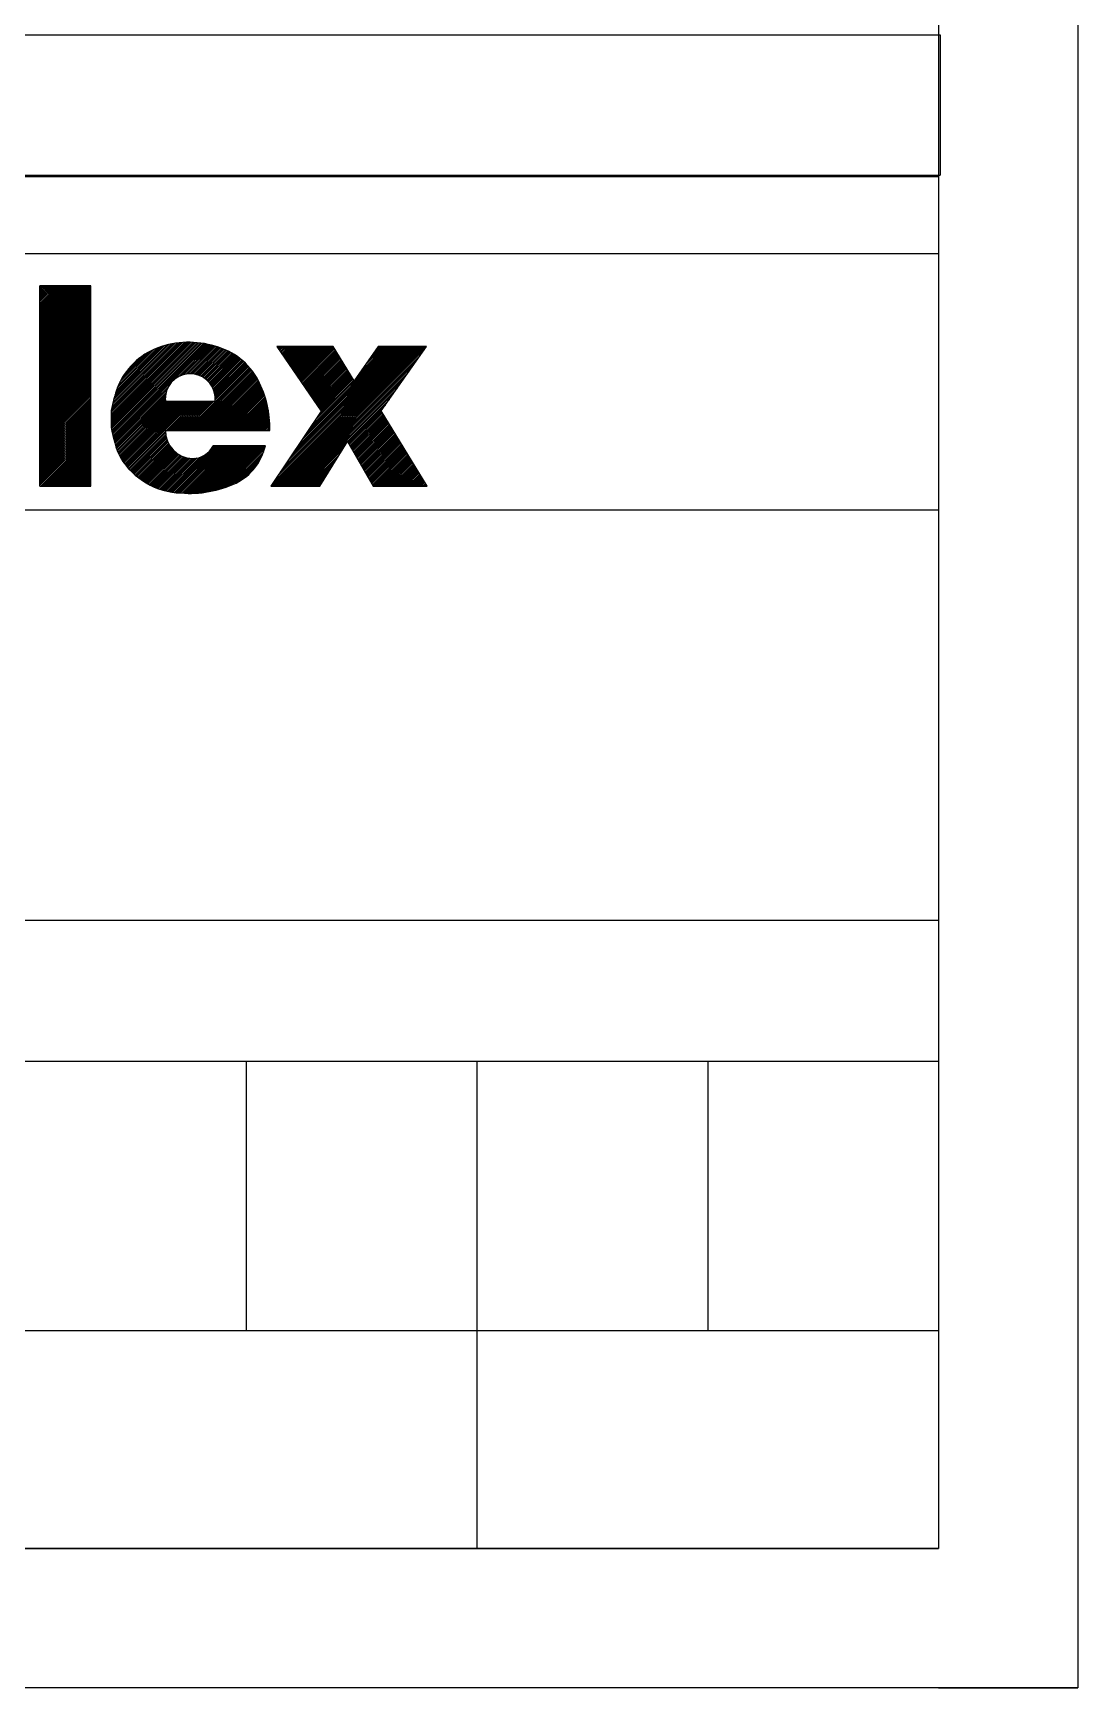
# Model space of a CAD drawing. Extents: x 0 to 420, y 0 to 297.
# Drawn here: x 382.5 to 420, y 0 to 59.4 of the extents above; entities that cross this region are included whole.
import ezdxf

# ---------------------------------------------------------------- set-up
doc = ezdxf.new("R2010")
doc.units = 0
doc.layers.add('541324033_sd', color=7, linetype='CONTINUOUS')

msp = doc.modelspace()

# ---------------------------------------------------------------- linework, layer by layer
at = {"layer": '541324033_sd', "color": 7}
for points in [[(0, 296.999764), (419.998957, 296.999764), (419.998957, 0), (0, 0)], [(4.999952, 291.999363), (414.998556, 291.999363), (414.998556, 4.999952), (4.999952, 4.999952)]]:
    msp.add_lwpolyline(points, close=True, dxfattribs=at)
for points in [[(350.118651, 59.304872), (395.83515, 59.304872), (415.060362, 59.304872)], [(415.060362, 59.304872), (415.060362, 54.262308)], [(270.559277, 54.218958), (414.998556, 54.218958)], [(350.118651, 54.262308), (395.83515, 54.262308), (415.060362, 54.262308)], [(414.998556, 54.218958), (414.998556, 51.459001)], [(270.559277, 51.459001), (414.998556, 51.459001)], [(348.758908, 51.460017), (370.839073, 51.460017), (390.159111, 51.460017), (398.438644, 51.460017), (406.719023, 51.460017), (414.998556, 51.460017)], [(414.998556, 51.460017), (414.998556, 42.259822)], [(382.76265, 48.830701), (384.233306, 50.301442)], [(382.76265, 48.89056), (384.17404, 50.301442)], [(382.76265, 48.950419), (384.113926, 50.301442)], [(382.76265, 49.010278), (384.053813, 50.301442)], [(382.76265, 49.070137), (383.994547, 50.301442)], [(382.76265, 49.129997), (383.934433, 50.301442)], [(382.76265, 49.189856), (383.87432, 50.301442)], [(382.76265, 49.249715), (383.814207, 50.301442)], [(382.76265, 49.309574), (383.754941, 50.301442)], [(382.76265, 49.369433), (383.694827, 50.301442)], [(382.76265, 49.429377), (383.634714, 50.301442)], [(382.76265, 49.489236), (383.575448, 50.301442)], [(382.76265, 49.549095), (383.515335, 50.301442)], [(382.76265, 49.608955), (383.455221, 50.301442)], [(382.76265, 49.668814), (383.395108, 50.301442)], [(382.76265, 49.728673), (383.335842, 50.301442)], [(382.76265, 49.788532), (383.275728, 50.301442)], [(382.76265, 49.848391), (383.215615, 50.301442)], [(382.76265, 49.908251), (383.156349, 50.301442)], [(382.76265, 49.96811), (383.096236, 50.301442)], [(382.76265, 50.027969), (383.036122, 50.301442)], [(382.76265, 50.087828), (382.976856, 50.301442)], [(382.76265, 50.147687), (382.916743, 50.301442)], [(382.76265, 50.207546), (382.85663, 50.301442)], [(382.76265, 50.267406), (382.796516, 50.301442)], [(382.76265, 48.531405), (384.533025, 50.301442)], [(382.76265, 48.591264), (384.472912, 50.301442)], [(382.76265, 48.651123), (384.412799, 50.301442)], [(382.76265, 48.710982), (384.353532, 50.301442)], [(382.76265, 48.770841), (384.293419, 50.301442)], [(382.76265, 43.114699), (382.76265, 50.301442)], [(384.587212, 50.301442), (382.76265, 50.301442)], [(382.76265, 48.471545), (384.587212, 50.295515)], [(382.76265, 48.411686), (384.587212, 50.235656)], [(382.76265, 48.351827), (384.587212, 50.175797)], [(382.76265, 48.291968), (384.587212, 50.115937)], [(382.76265, 48.232109), (384.587212, 50.056078)], [(382.76265, 48.17225), (384.587212, 49.996219)], [(382.76265, 48.11239), (384.587212, 49.93636)], [(382.76265, 48.052531), (384.587212, 49.876501)], [(384.587212, 43.114699), (384.587212, 50.301442)], [(382.76265, 47.992672), (384.587212, 49.816641)], [(382.76265, 47.932813), (384.587212, 49.756782)], [(382.76265, 47.872954), (384.587212, 49.696923)], [(382.76265, 47.813094), (384.587212, 49.637064)], [(382.76265, 47.753235), (384.587212, 49.577205)], [(382.76265, 47.693376), (384.587212, 49.517346)], [(382.76265, 47.633517), (384.587212, 49.457486)], [(382.76265, 47.573658), (384.587212, 49.397627)], [(382.76265, 47.513799), (384.587212, 49.337683)], [(382.76265, 47.453855), (384.587212, 49.277824)], [(382.76265, 47.393996), (384.587212, 49.217965)], [(382.76265, 47.334136), (384.587212, 49.158106)], [(382.76265, 47.274277), (384.587212, 49.098247)], [(382.76265, 47.214418), (384.587212, 49.038387)], [(382.76265, 47.154559), (384.587212, 48.978528)], [(382.76265, 47.0947), (384.587212, 48.918669)], [(382.76265, 47.03484), (384.587212, 48.85881)], [(382.76265, 46.974981), (384.587212, 48.798951)], [(382.76265, 46.915122), (384.587212, 48.739091)], [(382.76265, 46.855263), (384.587212, 48.679232)], [(382.76265, 46.795404), (384.587212, 48.619373)], [(382.76265, 46.735544), (384.587212, 48.559514)], [(382.76265, 46.675685), (384.587212, 48.499655)], [(382.76265, 46.615826), (384.587212, 48.439796)], [(382.76265, 46.555967), (384.587212, 48.379936)], [(382.76265, 46.496108), (384.587212, 48.320077)], [(382.76265, 46.436249), (384.587212, 48.260218)], [(382.76265, 46.376389), (384.587212, 48.200359)], [(382.76265, 46.31653), (384.587212, 48.1405)], [(385.31365, 45.515501), (388.07039, 48.27114)], [(385.314497, 45.45598), (388.129656, 48.271479)], [(385.314497, 45.575699), (388.008583, 48.270124)], [(385.315343, 45.397391), (388.188923, 48.270463)], [(385.315343, 45.636574), (387.94593, 48.267499)], [(385.317883, 45.339564), (388.246496, 48.268177)], [(385.317883, 45.698719), (387.88243, 48.263859)], [(385.320423, 45.282329), (388.303223, 48.265213)], [(385.320423, 45.761542), (387.818084, 48.258863)], [(385.32381, 45.225772), (388.359102, 48.261234)], [(385.324657, 45.82538), (387.751197, 48.252259)], [(385.330583, 45.172856), (388.414136, 48.256577)], [(385.338203, 45.898447), (387.683464, 48.244047)], [(385.33905, 45.121294), (388.468322, 48.250989)], [(385.347517, 45.070325), (388.521662, 48.244301)], [(385.352597, 45.973208), (387.614038, 48.234056)], [(385.357677, 45.020033), (388.574155, 48.237019)], [(385.367837, 44.970418), (388.626648, 48.229145)], [(385.36953, 46.049662), (387.542071, 48.222203)], [(385.377997, 44.921142), (388.677448, 48.220171)], [(385.38731, 46.127385), (387.468411, 48.208317)], [(385.38985, 44.872544), (388.728248, 48.210603)], [(385.401703, 44.824623), (388.777355, 48.200359)], [(385.406783, 46.206718), (387.392212, 48.192062)], [(385.413556, 44.777294), (388.826461, 48.189776)], [(385.42795, 46.288082), (387.313472, 48.173266)], [(385.451656, 46.371394), (387.232192, 48.15176)], [(385.477056, 46.456738), (387.146679, 48.126614)], [(385.504996, 46.544368), (387.058626, 48.097828)], [(387.730031, 47.033232), (388.874721, 48.178176)], [(387.840097, 47.084116), (388.922134, 48.165984)], [(387.928997, 47.112564), (388.969548, 48.153369)], [(388.005197, 47.129159), (389.016114, 48.140161)], [(388.074623, 47.138387), (389.062681, 48.126614)], [(388.138123, 47.142028), (389.109247, 48.113406)], [(388.19739, 47.141689), (389.155814, 48.099775)], [(388.253269, 47.137371), (389.200687, 48.084958)], [(391.054882, 43.114699), (396.059517, 48.119333)], [(391.114996, 43.114699), (396.11963, 48.119333)], [(391.151402, 43.271162), (395.999403, 48.119333)], [(391.174262, 43.114699), (396.178896, 48.119333)], [(391.234375, 43.114699), (396.239009, 48.119333)], [(391.263162, 48.119333), (392.848118, 45.796255)], [(393.282457, 48.119333), (391.263162, 48.119333)], [(391.274168, 43.453703), (395.93929, 48.119333)], [(391.290255, 48.079624), (391.330048, 48.119333)], [(391.294488, 43.114699), (396.299123, 48.119333)], [(391.314808, 48.044234), (391.390162, 48.119333)], [(391.339362, 48.008505), (391.450275, 48.119333)], [(391.353755, 43.114699), (396.358389, 48.119333)], [(391.363068, 47.972775), (391.509541, 48.119333)], [(391.387622, 47.937385), (391.569654, 48.119333)], [(391.396935, 43.636329), (395.880024, 48.119333)], [(391.411328, 47.90174), (391.629768, 48.119333)], [(391.413868, 43.114699), (396.418502, 48.119333)], [(391.435881, 47.866011), (391.689881, 48.119333)], [(391.460435, 47.83062), (391.749147, 48.119333)], [(391.473981, 43.114699), (396.478615, 48.119333)], [(391.484988, 47.794891), (391.80926, 48.119333)], [(391.508695, 47.759501), (391.869374, 48.119333)], [(391.519701, 43.81887), (395.81991, 48.119333)], [(391.533248, 47.723771), (391.92864, 48.119333)], [(391.534094, 43.114699), (396.538729, 48.119333)], [(391.557801, 47.688042), (391.988753, 48.119333)], [(391.581508, 47.652652), (392.048867, 48.119333)], [(391.593361, 43.114699), (396.597995, 48.119333)], [(391.606061, 47.616922), (392.108133, 48.119333)], [(391.630614, 47.581532), (392.168246, 48.119333)], [(391.642468, 44.001411), (395.759797, 48.119333)], [(391.655168, 47.545802), (392.228359, 48.119333)], [(391.678874, 47.510412), (392.288473, 48.119333)], [(391.703427, 47.474767), (392.347739, 48.119333)], [(391.727134, 47.439038), (392.407852, 48.119333)], [(391.751687, 47.403647), (392.467965, 48.119333)], [(391.765234, 44.183952), (395.700531, 48.119333)], [(391.776241, 47.367918), (392.527232, 48.119333)], [(391.799947, 47.332528), (392.587345, 48.119333)], [(391.8245, 47.296798), (392.647458, 48.119333)], [(391.849054, 47.261069), (392.707572, 48.119333)], [(391.87276, 47.225679), (392.766838, 48.119333)], [(391.888, 44.366577), (395.640418, 48.119333)], [(391.897314, 47.189949), (392.826951, 48.119333)], [(391.921867, 47.15422), (392.887064, 48.119333)], [(391.945573, 47.11883), (392.946331, 48.119333)], [(391.970127, 47.083185), (393.006444, 48.119333)], [(391.99468, 47.047794), (393.066557, 48.119333)], [(392.00992, 44.549118), (395.580304, 48.119333)], [(392.019233, 47.012065), (393.125824, 48.119333)], [(392.04294, 46.976675), (393.185937, 48.119333)], [(392.067493, 46.940945), (393.24605, 48.119333)], [(392.092046, 46.905216), (393.29177, 48.105109)], [(392.132686, 44.731659), (395.521038, 48.119333)], [(392.255453, 44.9142), (395.460925, 48.119333)], [(392.378219, 45.096825), (395.400811, 48.119333)], [(392.500985, 45.279366), (395.340698, 48.119333)], [(392.623752, 45.461907), (395.281432, 48.119333)], [(394.039375, 46.88769), (393.282457, 48.119333)], [(394.900433, 48.119333), (394.039375, 46.88769)], [(394.153675, 47.052028), (395.221319, 48.119333)], [(394.293374, 47.250825), (395.161205, 48.119333)], [(394.432227, 47.44996), (395.101939, 48.119333)], [(394.57108, 47.648672), (395.041826, 48.119333)], [(394.71078, 47.847808), (394.981713, 48.119333)], [(394.849633, 48.046859), (394.922446, 48.119333)], [(396.625935, 48.119333), (394.900433, 48.119333)], [(395.008806, 45.807177), (396.625935, 48.119333)], [(382.76265, 46.256671), (384.587212, 48.08064)], [(382.76265, 46.196812), (384.587212, 48.020781)], [(382.76265, 46.136953), (384.587212, 47.960922)], [(382.76265, 46.077093), (384.587212, 47.901063)], [(382.76265, 46.017234), (384.587212, 47.841204)], [(382.76265, 45.957375), (384.587212, 47.781345)], [(382.76265, 45.897516), (384.587212, 47.721485)], [(382.76265, 45.837657), (384.587212, 47.661626)], [(382.76265, 45.777798), (384.587212, 47.601767)], [(382.76265, 45.717938), (384.587212, 47.541908)], [(385.535476, 46.634707), (386.963799, 48.063115)], [(385.577809, 46.736899), (386.85966, 48.019088)], [(385.632843, 46.851961), (386.744513, 47.963885)], [(385.705656, 46.984633), (386.612433, 47.891157)], [(385.813182, 47.151934), (386.444794, 47.783631)], [(388.305763, 47.13009), (389.244714, 48.069718)], [(388.355716, 47.120523), (389.28874, 48.053801)], [(388.403129, 47.108246), (389.33192, 48.036953)], [(388.448849, 47.094022), (389.3751, 48.019765)], [(388.492875, 47.077851), (389.416586, 48.001562)], [(388.534362, 47.059648), (389.458073, 47.98302)], [(388.574155, 47.039836), (389.498713, 47.963547)], [(388.613102, 47.018669), (389.538506, 47.943735)], [(388.649508, 46.995471), (389.577453, 47.923161)], [(388.685068, 46.971002), (389.616399, 47.902333)], [(388.718935, 46.945263), (389.654499, 47.880574)], [(388.751955, 46.917747), (389.692599, 47.858391)], [(388.782435, 46.889045), (389.729006, 47.835531)], [(388.812915, 46.858904), (389.766259, 47.812417)], [(388.840855, 46.827154), (389.801819, 47.788287)], [(388.867101, 46.794134), (389.837379, 47.763819)], [(388.892501, 46.759674), (389.872092, 47.739011)], [(388.917054, 46.723607), (389.906805, 47.713527)], [(388.939068, 46.686269), (389.940672, 47.687365)], [(388.959388, 46.646899), (389.973692, 47.660949)], [(388.978861, 46.606259), (390.006712, 47.633771)], [(388.996641, 46.563926), (390.038885, 47.606)], [(389.011881, 46.519222), (390.070211, 47.577891)], [(389.025427, 46.472994), (390.101538, 47.549104)], [(389.036434, 46.424311), (390.132865, 47.520064)], [(391.653474, 43.114699), (396.552275, 48.013839)], [(391.713587, 43.114699), (396.412576, 47.814364)], [(391.772854, 43.114699), (396.273723, 47.615314)], [(392.115753, 46.869825), (393.313783, 48.068025)], [(392.140306, 46.834096), (393.336643, 48.031026)], [(392.16486, 46.798706), (393.359503, 47.993942)], [(392.188566, 46.762976), (393.382363, 47.956604)], [(392.213119, 46.727247), (393.405223, 47.91952)], [(392.236826, 46.691857), (393.428083, 47.882521)], [(392.261379, 46.656212), (393.450943, 47.845437)], [(392.285933, 46.620821), (393.473803, 47.808438)], [(392.310486, 46.585092), (393.496663, 47.771354)], [(392.334192, 46.549363), (393.519523, 47.734355)], [(392.358746, 46.513972), (393.541536, 47.697017)], [(392.383299, 46.478243), (393.564396, 47.659933)], [(392.407006, 46.442853), (393.587256, 47.622934)], [(392.431559, 46.407123), (393.610116, 47.58585)], [(392.456112, 46.371394), (393.632976, 47.54885)], [(392.479819, 46.336003), (393.655836, 47.511767)], [(382.76265, 45.658079), (384.587212, 47.482049)], [(382.76265, 45.59822), (384.587212, 47.422105)], [(382.76265, 45.538276), (384.587212, 47.362246)], [(382.76265, 45.478417), (384.587212, 47.302386)], [(382.76265, 45.418558), (384.587212, 47.242527)], [(382.76265, 45.358699), (384.587212, 47.182668)], [(382.76265, 45.298839), (384.587212, 47.122809)], [(382.76265, 45.23898), (384.587212, 47.06295)], [(382.76265, 45.179121), (384.587212, 47.00309)], [(382.76265, 45.119262), (384.587212, 46.943231)], [(388.023823, 45.112319), (390.277644, 47.366564)], [(388.083936, 45.112319), (390.305584, 47.334136)], [(388.143203, 45.112319), (390.332677, 47.301455)], [(388.203316, 45.112319), (390.358924, 47.26835)], [(388.263429, 45.112319), (390.385171, 47.234315)], [(388.322696, 45.112319), (390.410571, 47.199855)], [(388.382809, 45.112319), (390.435971, 47.165142)], [(388.442922, 45.112319), (390.460524, 47.129752)], [(388.503035, 45.112319), (390.48423, 47.093768)], [(388.562302, 45.112319), (390.50709, 47.057023)], [(388.622415, 45.112319), (390.52995, 47.019939)], [(388.682528, 45.112319), (390.55281, 46.982263)], [(388.741795, 45.112319), (390.573977, 46.944247)], [(388.801908, 45.112319), (390.595144, 46.905216)], [(389.045747, 46.373426), (390.162498, 47.490261)], [(389.051674, 46.319494), (390.192131, 47.460205)], [(389.053367, 46.201722), (390.249704, 47.398314)], [(389.054214, 46.262598), (390.221764, 47.429386)], [(391.832967, 43.114699), (396.134023, 47.416178)], [(391.89308, 43.114699), (395.99517, 47.216789)], [(391.953193, 43.114699), (395.85547, 47.017653)], [(392.504372, 46.300274), (393.678696, 47.474767)], [(392.528925, 46.264968), (393.701556, 47.437345)], [(392.552632, 46.229239), (393.724416, 47.400345)], [(392.577185, 46.19351), (393.747276, 47.363262)], [(392.601738, 46.158119), (393.770136, 47.326262)], [(392.625445, 46.12239), (393.792149, 47.289178)], [(392.649998, 46.086999), (393.815009, 47.252179)], [(392.674552, 46.05127), (393.837869, 47.215095)], [(392.698258, 46.015541), (393.860729, 47.177757)], [(392.722812, 45.98015), (393.883589, 47.140673)], [(392.746518, 45.644448), (394.019902, 46.918085)], [(392.747365, 45.944421), (393.906449, 47.103674)], [(392.771071, 45.909031), (393.929309, 47.06659)], [(392.795625, 45.873386), (393.951322, 47.029591)], [(392.820178, 45.837657), (393.974182, 46.992507)], [(392.843885, 45.802266), (393.997042, 46.955508)], [(382.76265, 45.059403), (384.587212, 46.883372)], [(382.76265, 44.999544), (384.587212, 46.823513)], [(382.76265, 44.939684), (384.587212, 46.763654)], [(382.76265, 44.879825), (384.587212, 46.703795)], [(382.76265, 44.819966), (384.587212, 46.643935)], [(382.76265, 44.760107), (384.587212, 46.584076)], [(382.76265, 44.700248), (384.587212, 46.524217)], [(382.76265, 44.640388), (384.587212, 46.464358)], [(382.76265, 44.580529), (384.587212, 46.404499)], [(382.76265, 44.52067), (384.587212, 46.344639)], [(385.427103, 44.730389), (387.371892, 46.675008)], [(385.439803, 44.683738), (387.320245, 46.564264)], [(385.454196, 44.637764), (387.292305, 46.475957)], [(385.46859, 44.592467), (387.275372, 46.399165)], [(385.482983, 44.547425), (387.266058, 46.330077)], [(388.862021, 45.112319), (390.614617, 46.865508)], [(388.921288, 45.112319), (390.634937, 46.825545)], [(388.981401, 45.112319), (390.65441, 46.78482)], [(389.041514, 45.112319), (390.673037, 46.74418)], [(389.101627, 45.112319), (390.691663, 46.702779)], [(389.160894, 45.112319), (390.71029, 46.661123)], [(389.221007, 45.112319), (390.72807, 46.619128)], [(389.28112, 45.112319), (390.745003, 46.576456)], [(389.340387, 45.112319), (390.761936, 46.533446)], [(389.4005, 45.112319), (390.778023, 46.490181)], [(389.460613, 45.112319), (390.79411, 46.446155)], [(389.51988, 45.112319), (390.810196, 46.401874)], [(389.579993, 45.112319), (390.82459, 46.35717)], [(389.640106, 45.112319), (390.83983, 46.311874)], [(392.01246, 43.114699), (395.715771, 46.818264)], [(392.072573, 43.114699), (395.576918, 46.619128)], [(392.132686, 43.114699), (395.437218, 46.419739)], [(382.76265, 44.460811), (384.587212, 46.28478)], [(382.76265, 44.400952), (384.587212, 46.224921)], [(382.76265, 44.341092), (384.587212, 46.165062)], [(382.76265, 44.281233), (384.587212, 46.105203)], [(382.76265, 44.221374), (384.587212, 46.045344)], [(382.76265, 44.161515), (384.587212, 45.985484)], [(382.76265, 44.101656), (384.587212, 45.925625)], [(382.76265, 44.041797), (384.587212, 45.865766)], [(382.76265, 43.981937), (384.587212, 45.805907)], [(382.76265, 43.922078), (384.587212, 45.746048)], [(385.498223, 44.502805), (387.262672, 46.266577)], [(385.51431, 44.458779), (387.262672, 46.207395)], [(385.530396, 44.415176), (387.267752, 46.151854)], [(385.547329, 44.372165), (387.318552, 46.143557)], [(385.565109, 44.329493), (387.378665, 46.143557)], [(385.582043, 44.28716), (387.438778, 46.143557)], [(385.599823, 44.245165), (387.498891, 46.143557)], [(385.618449, 44.203848), (387.558158, 46.143557)], [(385.637923, 44.162785), (387.618271, 46.143557)], [(385.657396, 44.123161), (387.678384, 46.143557)], [(385.681102, 44.086416), (387.737651, 46.143557)], [(385.703962, 44.050009), (387.797764, 46.143557)], [(385.728516, 44.01428), (387.857877, 46.143557)], [(385.753069, 43.978974), (387.917144, 46.143557)], [(385.778469, 43.944176), (387.977257, 46.143557)], [(385.803869, 43.909802), (388.03737, 46.143557)], [(385.829269, 43.875766), (388.097483, 46.143557)], [(385.856362, 43.842661), (388.15675, 46.143557)], [(385.882609, 43.809641), (388.216863, 46.143557)], [(385.910549, 43.777214), (388.276976, 46.143557)], [(389.048287, 46.143557), (387.267752, 46.143557)], [(387.305005, 45.112319), (388.336242, 46.143557)], [(387.365118, 45.112319), (388.396356, 46.143557)], [(387.425231, 45.112319), (388.456469, 46.143557)], [(387.485345, 45.112319), (388.516582, 46.143557)], [(387.544611, 45.112319), (388.575849, 46.143557)], [(387.604724, 45.112319), (388.635962, 46.143557)], [(387.664838, 45.112319), (388.696075, 46.143557)], [(387.724104, 45.112319), (388.755341, 46.143557)], [(387.784217, 45.112319), (388.815455, 46.143557)], [(387.84433, 45.112319), (388.875568, 46.143557)], [(387.903597, 45.112319), (388.934834, 46.143557)], [(387.96371, 45.112319), (388.994948, 46.143557)], [(389.700219, 45.112319), (390.853376, 46.2659)], [(389.759486, 45.112319), (390.866923, 46.219926)], [(389.819599, 45.112319), (390.880469, 46.173021)], [(389.879712, 45.112319), (390.893169, 46.125692)], [(389.938978, 45.112319), (390.905023, 46.078025)], [(389.999092, 45.112319), (390.916876, 46.029765)], [(390.059205, 45.112319), (390.927883, 45.980828)], [(390.118471, 45.112319), (390.938043, 45.931552)], [(390.178585, 45.112319), (390.948203, 45.88126)], [(390.238698, 45.112319), (390.957516, 45.830714)], [(390.298811, 45.112319), (390.965983, 45.779406)], [(390.358077, 45.112319), (390.973603, 45.727844)], [(392.848118, 45.796255), (391.046416, 43.114699)], [(392.191953, 43.114699), (395.298365, 46.220603)], [(393.813315, 44.675779), (395.158665, 46.021552)], [(393.835329, 44.638102), (395.018966, 45.822078)], [(393.857342, 44.600341), (395.029972, 45.772802)], [(393.879355, 44.562326), (395.051986, 45.735803)], [(396.658955, 43.114699), (395.008806, 45.807177)], [(382.76265, 43.862219), (384.587212, 45.686188)], [(382.76265, 43.80236), (384.587212, 45.626329)], [(382.76265, 43.742501), (384.587212, 45.56647)], [(382.76265, 43.682641), (384.587212, 45.506526)], [(382.76265, 43.622698), (384.587212, 45.446667)], [(382.76265, 43.562838), (384.587212, 45.386808)], [(382.76265, 43.502979), (384.587212, 45.326949)], [(382.76265, 43.44312), (384.587212, 45.267089)], [(382.76265, 43.383261), (384.587212, 45.206892)], [(382.76265, 43.323402), (384.587212, 45.147032)], [(390.418191, 45.112319), (390.981223, 45.675266)], [(390.478304, 45.112319), (390.987996, 45.622011)], [(390.53757, 45.112319), (390.993923, 45.568079)], [(390.597684, 45.112319), (390.999003, 45.513554)], [(390.657797, 45.112319), (391.004082, 45.458266)], [(390.71791, 45.112319), (391.007469, 45.402048)], [(390.777176, 45.112319), (391.010856, 45.345152)], [(390.83729, 45.112319), (391.012549, 45.287663)], [(390.897403, 45.112319), (391.014242, 45.229074)], [(390.956669, 45.112319), (391.014242, 45.169215)], [(393.901369, 44.524649), (395.074846, 45.69838)], [(393.923382, 44.486634), (395.097706, 45.661381)], [(393.945395, 44.448873), (395.120566, 45.624297)], [(393.967408, 44.411196), (395.143425, 45.587298)], [(393.989422, 44.37352), (395.166285, 45.550214)], [(394.011435, 44.33542), (395.189145, 45.512876)], [(394.033448, 44.297743), (395.212005, 45.475792)], [(394.055462, 44.260067), (395.234865, 45.438793)], [(394.077475, 44.222051), (395.257725, 45.401709)], [(394.099488, 44.18429), (395.279738, 45.364371)], [(394.122348, 44.146614), (395.302598, 45.327287)], [(394.143515, 44.108598), (395.325458, 45.290288)], [(394.166375, 44.070837), (395.348318, 45.253204)], [(394.188388, 44.033161), (395.371178, 45.215866)], [(394.210401, 43.995145), (395.394038, 45.178782)], [(394.232414, 43.957469), (395.416898, 45.141783)], [(382.76265, 43.263543), (384.587212, 45.087173)], [(382.76265, 43.203683), (384.587212, 45.027314)], [(382.76265, 43.143824), (384.587212, 44.967455)], [(382.793976, 43.114699), (384.587212, 44.907934)], [(382.853243, 43.114699), (384.587212, 44.848075)], [(382.913356, 43.114699), (384.587212, 44.788216)], [(382.973469, 43.114699), (384.587212, 44.728018)], [(383.032736, 43.114699), (384.587212, 44.668159)], [(383.092849, 43.114699), (384.587212, 44.6083)], [(383.152962, 43.114699), (384.587212, 44.548441)], [(385.938488, 43.745464), (387.269445, 45.07659)], [(385.967275, 43.714053), (387.271985, 45.018763)], [(385.996062, 43.683234), (387.277912, 44.964492)], [(386.025695, 43.652839), (387.285532, 44.913268)], [(386.055328, 43.622698), (387.294845, 44.862638)], [(386.085808, 43.593318), (387.309238, 44.816664)], [(386.116288, 43.564193), (387.322785, 44.770351)], [(386.147615, 43.535745), (387.338872, 44.726748)], [(386.179788, 43.507636), (387.357498, 44.685346)], [(386.211961, 43.480204), (387.376125, 44.644029)], [(386.244981, 43.453111), (387.397292, 44.605336)], [(386.278001, 43.42661), (387.420151, 44.568253)], [(386.311868, 43.400448), (387.443011, 44.531592)], [(387.267752, 45.112319), (391.013396, 45.112319)], [(387.433698, 42.906419), (389.086387, 44.558685)], [(387.485345, 42.897445), (389.1465, 44.558685)], [(387.536991, 42.889486), (389.205767, 44.558685)], [(387.590331, 42.882543), (389.26588, 44.558685)], [(387.643671, 42.876617), (389.325993, 44.558685)], [(387.698704, 42.871621), (389.38526, 44.558685)], [(387.754584, 42.867981), (389.445373, 44.558685)], [(387.812157, 42.865356), (389.505486, 44.558685)], [(387.868037, 42.861377), (389.565599, 44.558685)], [(387.923917, 42.857736), (389.624866, 44.558685)], [(387.98149, 42.854773), (389.684979, 44.558685)], [(388.039063, 42.852826), (389.745092, 44.558685)], [(388.097483, 42.851471), (389.804359, 44.558685)], [(388.157596, 42.851471), (389.864472, 44.558685)], [(388.217709, 42.85181), (389.924585, 44.558685)], [(388.279516, 42.853503), (389.984698, 44.558685)], [(388.342169, 42.856128), (390.043965, 44.558685)], [(388.405669, 42.860107), (390.104078, 44.558685)], [(388.470015, 42.865018), (390.164191, 44.558685)], [(388.536055, 42.871029), (390.223458, 44.558685)], [(388.603788, 42.878564), (390.283571, 44.558685)], [(388.672368, 42.887539), (390.343684, 44.558685)], [(388.742641, 42.897783), (390.402951, 44.558685)], [(388.813761, 42.909721), (390.463064, 44.558685)], [(388.870488, 44.402899), (389.026274, 44.558685)], [(388.888268, 42.923268), (390.523177, 44.558685)], [(388.963621, 42.938762), (390.58329, 44.558685)], [(390.850836, 44.558685), (388.972934, 44.558685)], [(389.040667, 42.956627), (390.642557, 44.558685)], [(389.121101, 42.976523), (390.70267, 44.558685)], [(389.203227, 42.99896), (390.762783, 44.558685)], [(389.28874, 43.024444), (390.82205, 44.558685)], [(392.252066, 43.114699), (393.703249, 44.566305)], [(392.804938, 43.114699), (393.792996, 44.710492)], [(393.792996, 44.710492), (394.72348, 43.114699)], [(394.254428, 43.919708), (395.438911, 45.104699)], [(394.276441, 43.881692), (395.461771, 45.0677)], [(394.298454, 43.844016), (395.484631, 45.030277)], [(394.320468, 43.806254), (395.507491, 44.993278)], [(394.342481, 43.768239), (395.530351, 44.956194)], [(394.364494, 43.730563), (395.553211, 44.919195)], [(394.386507, 43.692886), (395.575224, 44.881857)], [(394.408521, 43.654786), (395.598084, 44.844773)], [(394.430534, 43.61711), (395.620944, 44.807774)], [(394.452547, 43.579433), (395.643804, 44.77069)], [(394.47456, 43.541672), (395.666664, 44.733691)], [(394.496574, 43.503657), (395.689524, 44.696268)], [(394.518587, 43.46598), (395.712384, 44.659269)], [(394.5406, 43.428303), (395.735244, 44.622185)], [(394.562614, 43.390204), (395.758104, 44.585186)], [(394.584627, 43.352527), (395.780964, 44.548102)], [(383.212229, 43.114699), (384.587212, 44.488581)], [(383.272342, 43.114699), (384.587212, 44.428722)], [(383.332455, 43.114699), (384.587212, 44.368863)], [(383.392568, 43.114699), (384.587212, 44.309004)], [(383.451835, 43.114699), (384.587212, 44.249145)], [(383.511948, 43.114699), (384.587212, 44.189286)], [(383.572061, 43.114699), (384.587212, 44.129426)], [(383.631328, 43.114699), (384.587212, 44.069567)], [(383.691441, 43.114699), (384.587212, 44.009708)], [(383.751554, 43.114699), (384.587212, 43.949849)], [(386.346581, 43.375048), (387.467565, 44.49654)], [(386.381294, 43.349902), (387.494658, 44.463774)], [(386.416007, 43.325095), (387.521751, 44.431008)], [(386.452414, 43.301304), (387.550538, 44.399258)], [(386.48882, 43.277428), (387.581864, 44.37081)], [(386.525227, 43.254314), (387.613191, 44.342362)], [(386.56248, 43.231793), (387.644518, 44.313999)], [(386.60058, 43.209949), (387.680077, 44.289446)], [(386.63868, 43.188528), (387.715637, 44.265316)], [(386.677627, 43.167615), (387.751197, 44.240847)], [(386.71742, 43.147126), (387.790144, 44.220358)], [(386.757213, 43.127314), (387.829937, 44.200546)], [(386.797853, 43.108095), (387.870577, 44.180311)], [(386.83934, 43.089638), (387.914604, 44.164817)], [(386.880826, 43.071434), (387.95863, 44.149238)], [(386.923159, 43.053908), (388.00435, 44.135014)], [(386.966339, 43.03706), (388.053457, 44.12477)], [(387.009519, 43.020804), (388.10341, 44.114525)], [(387.054392, 43.00531), (388.157596, 44.108598)], [(387.099266, 42.990409), (388.212629, 44.10428)], [(387.144985, 42.976185), (388.273589, 44.104958)], [(387.190705, 42.962638), (388.337089, 44.108937)], [(387.238119, 42.949684), (388.409902, 44.121468)], [(387.285532, 42.937831), (388.486949, 44.138994)], [(387.334638, 42.92657), (388.587702, 44.179718)], [(387.383745, 42.915987), (388.745181, 44.277254)], [(389.376793, 43.053231), (390.840676, 44.517029)], [(389.46908, 43.085658), (390.817816, 44.434649)], [(389.565599, 43.122319), (390.789876, 44.346342)], [(389.668046, 43.164313), (390.75347, 44.249822)], [(389.776419, 43.213335), (390.70521, 44.142296)], [(389.901725, 43.278444), (390.63917, 44.016312)], [(392.312179, 43.114699), (393.605883, 44.40891)], [(392.371446, 43.114699), (393.508516, 44.251769)], [(392.431559, 43.114699), (393.411996, 44.094713)], [(392.491672, 43.114699), (393.31463, 43.937572)], [(394.607487, 43.31485), (395.802977, 44.510764)], [(394.628653, 43.276835), (395.825837, 44.47368)], [(394.651513, 43.239074), (395.848697, 44.436681)], [(394.673527, 43.201397), (395.871557, 44.399597)], [(394.69554, 43.163382), (395.894417, 44.362259)], [(394.717553, 43.125621), (395.917277, 44.325175)], [(394.76666, 43.114699), (395.93929, 44.288176)], [(394.825926, 43.114699), (395.96215, 44.251092)], [(394.886039, 43.114699), (395.98501, 44.214093)], [(394.946153, 43.114699), (396.00787, 44.17667)], [(395.005419, 43.114699), (396.03073, 44.139671)], [(395.065532, 43.114699), (396.05359, 44.102587)], [(395.125646, 43.114699), (396.07645, 44.065588)], [(395.184912, 43.114699), (396.098463, 44.02825)], [(395.245025, 43.114699), (396.121323, 43.991166)], [(395.305138, 43.114699), (396.144183, 43.954167)], [(383.81082, 43.114699), (384.587212, 43.88999)], [(383.870934, 43.114699), (384.587212, 43.83013)], [(383.931047, 43.114699), (384.587212, 43.770271)], [(383.99116, 43.114699), (384.587212, 43.710412)], [(384.050427, 43.114699), (384.587212, 43.650553)], [(384.11054, 43.114699), (384.587212, 43.590694)], [(384.170653, 43.114699), (384.587212, 43.530835)], [(384.229919, 43.114699), (384.587212, 43.470975)], [(384.290033, 43.114699), (384.587212, 43.411031)], [(384.350146, 43.114699), (384.587212, 43.351172)], [(390.067671, 43.384616), (390.533337, 43.850281)], [(392.551785, 43.114699), (393.217264, 43.780516)], [(392.611052, 43.114699), (393.119897, 43.623375)], [(392.671165, 43.114699), (393.022531, 43.466319)], [(395.365252, 43.114699), (396.167043, 43.917083)], [(395.424518, 43.114699), (396.189903, 43.879745)], [(395.484631, 43.114699), (396.212763, 43.842661)], [(395.544744, 43.114699), (396.235623, 43.805662)], [(395.604011, 43.114699), (396.258483, 43.768578)], [(395.664124, 43.114699), (396.281343, 43.731579)], [(395.724237, 43.114699), (396.303356, 43.694156)], [(395.784351, 43.114699), (396.326216, 43.657157)], [(395.843617, 43.114699), (396.349076, 43.620073)], [(395.90373, 43.114699), (396.371936, 43.583074)], [(395.963843, 43.114699), (396.394796, 43.545651)], [(396.02311, 43.114699), (396.417656, 43.508652)], [(396.083223, 43.114699), (396.440516, 43.471568)], [(396.143336, 43.114699), (396.462529, 43.434569)], [(396.202603, 43.114699), (396.485389, 43.397485)], [(396.262716, 43.114699), (396.508249, 43.360147)], [(382.76265, 43.114699), (384.587212, 43.114699)], [(384.410259, 43.114699), (384.587212, 43.291313)], [(384.469525, 43.114699), (384.587212, 43.231454)], [(384.529639, 43.114699), (384.587212, 43.171595)], [(391.046416, 43.114699), (392.804938, 43.114699)], [(392.731278, 43.114699), (392.925164, 43.309178)], [(392.790545, 43.114699), (392.827798, 43.151783)], [(394.72348, 43.114699), (396.658955, 43.114699)], [(396.322829, 43.114699), (396.531109, 43.323063)], [(396.382942, 43.114699), (396.553969, 43.286064)], [(396.442209, 43.114699), (396.576829, 43.24898)], [(396.502322, 43.114699), (396.599688, 43.211642)], [(396.562435, 43.114699), (396.621702, 43.174643)], [(396.621702, 43.114699), (396.644562, 43.137559)], [(348.758908, 42.259822), (370.839073, 42.259822), (390.159111, 42.259822), (398.438644, 42.259822), (406.719023, 42.259822), (414.998556, 42.259822)], [(414.998556, 42.259822), (414.998556, 27.54005)], [(348.758908, 27.54005), (370.839073, 27.54005), (390.159111, 27.54005), (398.438644, 27.54005), (406.719023, 27.54005), (414.998556, 27.54005)], [(414.998556, 27.54005), (414.998556, 22.47996)], [(348.758908, 22.47996), (370.839073, 22.47996), (390.159111, 22.47996), (398.438644, 22.47996), (406.719023, 22.47996), (414.998556, 22.47996)], [(390.159111, 22.47996), (390.159111, 19.720003)], [(398.438644, 22.47996), (398.438644, 19.720003)], [(406.719023, 22.47996), (406.719023, 19.720003)], [(414.998556, 22.47996), (414.998556, 19.720003)], [(390.159111, 19.720003), (390.159111, 12.820025), (398.438644, 12.820025)], [(398.438644, 19.720003), (398.438644, 12.820025), (406.719023, 12.820025)], [(406.719023, 19.720003), (406.719023, 12.820025), (414.998556, 12.820025)], [(414.998556, 19.720003), (414.998556, 12.820025)], [(348.758908, 12.820025), (370.839073, 12.820025), (390.159111, 12.820025)], [(398.438644, 12.820025), (398.438644, 10.060068)], [(414.998556, 12.820025), (414.998556, 10.060068)], [(370.839073, 10.060068), (370.839073, 4.999952), (390.159111, 4.999952), (398.438644, 4.999952)], [(398.438644, 10.060068), (398.438644, 4.999952), (406.719023, 4.999952), (414.998556, 4.999952)], [(414.998556, 10.060068), (414.998556, 4.999952)], [(419.998957, 4.999952), (419.998957, 0)], [(414.998556, 0), (419.998957, 0)]]:
    msp.add_lwpolyline(points, dxfattribs=at)
for points in [[(389.048287, 48.130255), (388.376882, 48.335656), (387.656371, 48.316437), (386.996819, 48.075984)], [(390.590064, 46.914445), (390.267484, 47.516085), (389.709532, 47.956604), (389.048287, 48.130255)], [(386.996819, 48.075984), (386.335574, 47.823678), (385.808949, 47.308736), (385.542249, 46.653841)], [(388.260889, 47.136355), (387.768977, 47.193251), (387.324478, 46.8407), (387.267752, 46.348957)], [(389.048287, 46.143557), (389.105014, 46.635384), (388.752801, 47.079883), (388.260889, 47.136355)], [(391.013396, 45.112319), (391.024402, 45.738766), (390.879623, 46.358186), (390.590064, 46.914445)], [(385.542249, 46.653841), (385.447423, 46.384941), (385.37461, 46.109182), (385.324657, 45.828682)], [(387.267752, 46.348957), (387.260132, 46.280801), (387.260132, 46.211713), (387.267752, 46.143557)], [(385.324657, 45.828682), (385.310263, 45.622689), (385.310263, 45.415933), (385.324657, 45.20994)], [(385.324657, 45.20994), (385.378843, 44.837492), (385.48891, 44.475035), (385.650623, 44.135014)], [(387.267752, 45.112319), (387.256745, 44.566644), (387.689391, 44.115202), (388.234643, 44.102587)], [(388.234643, 44.102587), (388.547909, 44.098015), (388.836621, 44.275899), (388.972934, 44.558685)], [(389.797586, 43.223241), (390.331831, 43.487485), (390.71791, 43.977958), (390.850836, 44.558685)], [(385.650623, 44.135014), (386.112901, 43.371746), (386.929933, 42.893804), (387.82147, 42.865018)], [(387.82147, 42.865018), (388.500495, 42.807529), (389.18206, 42.931227), (389.797586, 43.223241)]]:
    msp.add_open_spline(points, degree=3, dxfattribs=at)

doc.saveas('drawing.dxf')
